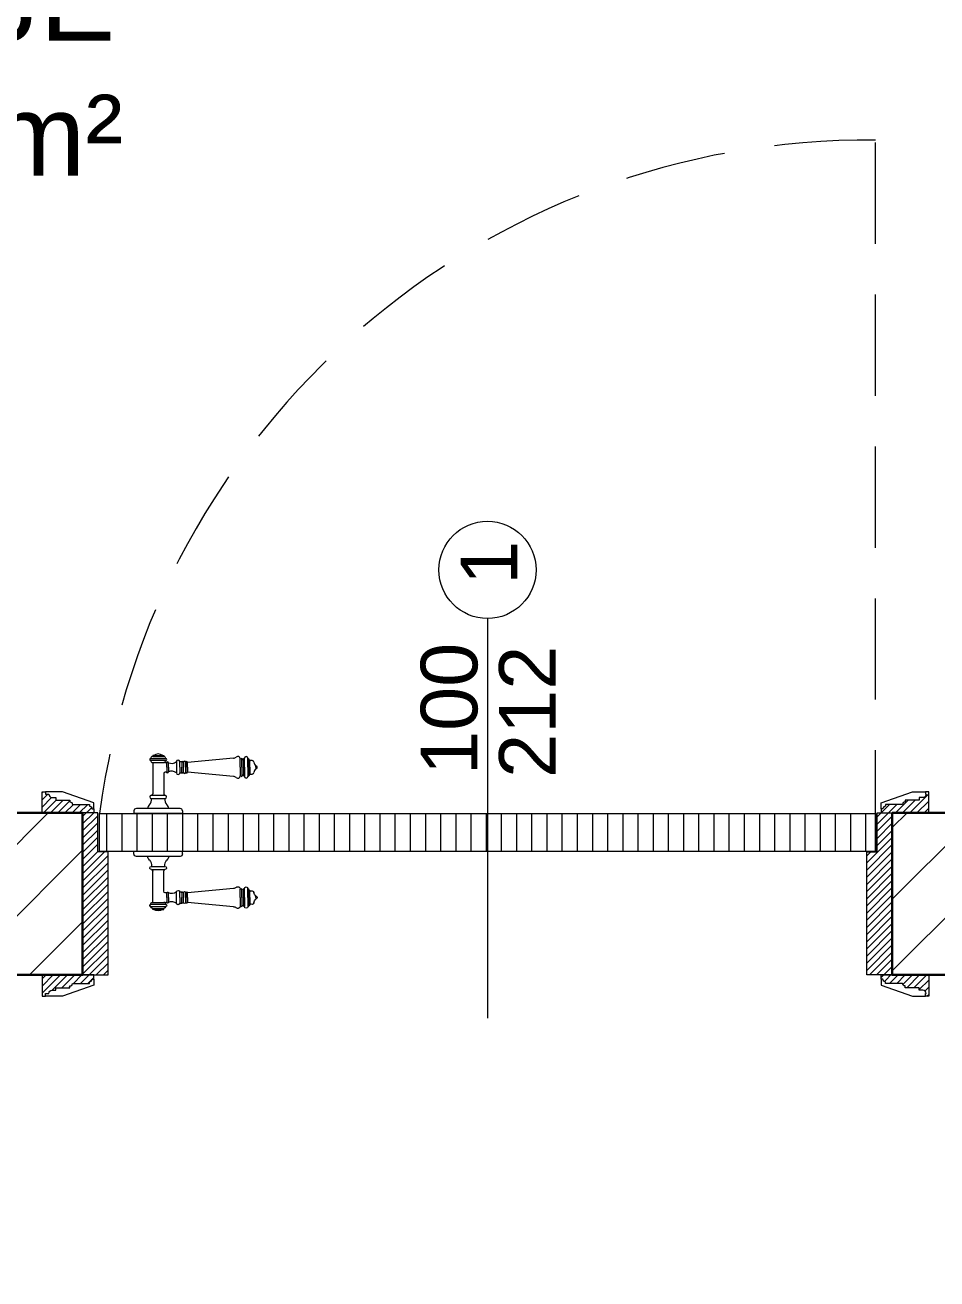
# Model space of a CAD drawing. Header units: centimetres. Extents: x 92587 to 105438, y -55119 to -48334.
# Drawn here: x 95732 to 95844.6, y -52669.9 to -52515.1 of the extents above; entities that cross this region are included whole.
import ezdxf

# ---------------------------------------------------------------- set-up
doc = ezdxf.new("R2010")
doc.units = ezdxf.units.CM
doc.header["$LTSCALE"] = 50
doc.header["$MEASUREMENT"] = 0
doc.linetypes.add('CACHE', pattern=[0.375, 0.25, -0.125])
doc.layers.get('0').update_dxf_attribs({"color": 8})
doc.layers.add('DEMOL', color=7, linetype='Continuous', lineweight=60, true_color=0xa87e00)
for name, color, linetype, lineweight in [('door', 44, 'Continuous', 5), ('MACONNERIE COUPE', 7, 'Continuous', 30), ('MACONNERIE HACHURE', 253, 'Continuous', 13)]:
    doc.layers.add(name, color=color, linetype=linetype, lineweight=lineweight)
doc.styles.add('GENERATED_STYLE_1', font='arial.ttf')
doc.styles.add('RS_TEXT_1.50', font='arial.ttf', dxfattribs={"height": 12.5})

# ---------------------------------------------------------------- blocks, each defined once
blk = doc.blocks.new('door900')
at = {"color": 0}
for p, q in [((-9.285499723176144, 67.71276434045467), (9.285499723176144, 67.71276434045467)), ((9.285499723176144, 65.21276434045467), (-9.285499723176144, 65.21276434045467)), ((-6.785499723181601, 71.4627643404474), (-6.785499723177054, 70.21276434045285)), ((-5.535499723177054, 71.46276434045285), (-6.785499723181601, 71.4627643404474)), ((-6.785499723177054, 70.21276434045285), (6.785499723176144, 70.21276434045285)), ((-6.785499723177054, 62.71276434045649), (-6.785499723181601, 24.02241026324737)), ((-6.785499723177054, 62.71276434045649), (6.785499723176144, 62.71276434045649)), ((-5.535499723177054, 71.46276434045285), (5.535499723177054, 71.46276434045285)), ((5.535499723177054, 71.46276434045285), (6.785499723171597, 71.4627643404474)), ((6.785499723171597, 71.4627643404474), (6.785499723176144, 70.21276434045285)), ((8.736337378351891, 62.71276434045103), (6.785499723176144, 62.71276434045649)), ((10.53549972317978, 56.82437206168834), (10.53549972316978, 62.54915016591258)), ((12.73509367235602, 56.82437206168288), (12.73509367235602, 62.54915015437291)), ((22.50000000000728, 63.82744621770325), (22.50000000000273, 49.82129790567888)), ((26.50000000000273, 56.82437206168288), (26.50000000000273, 63.8274462176978)), ((26.50000000000273, 63.8274462176978), (29.08375511653867, 63.82744621770325)), ((26.50000000000273, 63.8274462176978), (29.08375511653867, 63.82744621770325)), ((29.08375511653867, 63.82744621770325), (29.08375511653867, 62.8005675992199)), ((29.08375511653412, 62.80054264028513), (29.08375511652866, 56.82437206167833)), ((31.13751235350628, 62.8005675992199), (31.13751235349628, 56.82437206167833)), ((34.13751235349355, 56.82437206168288), (34.13751235349355, 62.80056759921536)), ((34.13751235349355, 62.80056759921536), (34.13751235349355, 56.82437206168288)), ((92.83399291284786, 68.11265004267989), (36.19126959046116, 62.80056759921536)), ((36.19126959046207, 56.82437206168288), (36.19126959046116, 62.80056759921536)), ((101.2130467468287, 67.32395984730283), (103.2130467468187, 67.97362984738811)), ((101.2130467468232, 56.82437206167833), (101.2130467468287, 67.32395984730283)), ((103.2130467468187, 67.97362984738811), (103.2130467468187, 67.74015826514551)), ((103.2130467468296, 56.82437206168834), (103.2130467468187, 67.97362984738811)), ((106.5262847616641, 67.97362984738811), (105.4738921911639, 67.32146131955597)), ((105.4738921911685, 56.82437206168288), (105.4738921911639, 67.32146131955597)), ((106.526284761675, 56.82437206168834), (106.5262847616641, 67.97362984738811)), ((110.7262847616867, 67.97362984739812), (111.7786773322086, 67.32146131956688)), ((110.7262847616767, 56.82437206167833), (110.7262847616867, 67.97362984739812)), ((111.7786773322032, 56.82437206168288), (111.7786773322086, 67.32146131956688)), ((111.7786773322086, 66.15403410790532), (113.278677332205, 66.15403410789986)), ((113.2786773322096, 56.82437206168834), (113.278677332205, 66.15403410789986)), ((6.785499723145222, 49.08812644161208), (6.785499723150679, 24.022410272446)), ((8.736337378351891, 50.93597978290563), (8.652516908218786, 50.93597978291109)), ((10.53549972317978, 56.82437206168834), (10.53549972316978, 51.09959395744409)), ((12.73509367235602, 56.82437206168288), (12.73509367235056, 51.09959396899831)), ((26.50000000000273, 56.82437206168288), (26.50000000000273, 49.82129790566796)), ((26.50000000000273, 49.82129790566796), (29.08375511653867, 49.82129790567342)), ((26.50000000000273, 49.82129790566796), (29.08375511653867, 49.82129790567342)), ((29.08375511653867, 50.84822637988691), (29.08375511652866, 56.82437206167833)), ((29.08375511653867, 50.84817652415768), (29.08375511653867, 49.82129790567342)), ((29.08375511653867, 49.82129790567342), (29.08375511653867, 49.82129790567342)), ((31.13751235350628, 50.84817652415768), (31.13751235349628, 56.82437206167833)), ((34.13751235349355, 50.84817652415222), (34.13751235349355, 56.82437206168288)), ((34.13751235349355, 56.82437206168288), (34.13751235349355, 50.84817652415222)), ((36.19126959046207, 56.82437206168288), (36.19126959046207, 50.84817652415222)), ((92.83399291284786, 45.53609408068587), (36.19126959046207, 50.84817652415222)), ((101.2130467468232, 56.82437206167833), (101.2130467468241, 46.32478427606839)), ((103.2130467468296, 56.82437206168834), (103.2130467468296, 46.27179018377865)), ((105.4738921911685, 56.82437206168288), (105.4738921911739, 46.32728280380979)), ((106.526284761675, 56.82437206168834), (106.5262847616641, 45.67511427596855)), ((110.7262847616767, 56.82437206167833), (110.7262847616867, 45.67511427597856)), ((111.7786773322032, 56.82437206168288), (111.7786773321977, 46.3272828038007)), ((111.7786773321977, 47.49471001546044), (113.278677332205, 47.4947100154659)), ((113.2786773322096, 56.82437206168834), (113.278677332205, 47.4947100154659)), ((120.5213133279221, 56.82437206168834), (120.5213133279176, 58.61525340795743)), ((120.5213133279221, 56.82437206168834), (120.5213133279176, 55.03349071541015)), ((101.2130467468241, 46.32478427606839), (103.2130467468187, 45.67511427596855)), ((103.2130467468241, 45.90858585822571), (103.2130467468187, 45.67511427596855)), ((106.5262847616641, 45.67511427596855), (105.4738921911639, 46.3272828038007)), ((110.7262847616867, 45.67511427597856), (111.7786773321977, 46.3272828038007)), ((-8.347589395106297, 22.32241484753104), (8.347589395120849, 22.32241484753649)), ((-8.34758939510084, 18.32241484753649), (8.347589395116302, 18.32241484753104)), ((-30.00000000001, 2.999999999992724), (-30, 0)), ((30, 0), (-30, 0)), ((27.00000000000728, 5.999999999996362), (-27.00000000000273, 5.999999999990905)), ((30, 3.000000000003638), (30, 0))]:
    blk.add_line(p, q, dxfattribs=at)
for centre, radius, start, end in [((-9.285499723181601, 66.46276434044921), 1.25, 89.99999999978505, 269.999999999785), ((-6.780470553868327, 67.70773517114685), 2.505034217662288, 90.11502851643604, 179.8849714834727), ((-6.78047055387924, 65.2177935097634), 2.505034217662288, 180.1150285164751, 269.8849714836356), ((-5.456968210637569e-12, 64.00637802466008), 9.286520019667458, 53.41040895575896, 126.5895910440119), ((6.78047055387924, 67.70773517114685), 2.505034217662288, 0.1150285164751444, 89.8849714836356), ((6.780470553868327, 65.2177935097634), 2.505034217662288, 270.115028516436, 359.8849714834727), ((8.635037403286333, 64.85851658830143), 2.148142079592287, 272.7029005254295, 297.6142481870546), ((9.285499723170688, 66.46276434045012), 1.25, 269.999999999785, 89.99999999978505), ((9.97577731706042, 62.51285914865912), 0.5608976825121981, 3.709724643179862, 127.9634190973393), ((11.63529669775016, 62.54894713004069), 1.099796993323537, 0.01057695158339848, 179.9894230482082), ((16.66680270235247, 70.45103467341323), 8.825990864717637, 243.5466239786049, 311.3694125343657), ((24.49999999999181, 63.68243879618421), 2.00524989771637, 4.146900324439023, 175.8530996751424), ((30.11063373501747, 62.80056759920444), 1.026878618482442, 2.605510395054913e-10, 180.0013926094545), ((32.63751235349264, 62.80056759920444), 1.476195537529748, 2.08440831604393e-10, 180.0000000002084), ((32.63751235349264, 62.80056759920444), 1.476195537529748, 1.563306237032948e-10, 2.08440831604393e-10), ((35.1643909719678, 62.80056759920444), 1.026878618482442, 2.605510395054913e-10, 180.0000000001563), ((93.11027009681675, 72.50099817818409), 4.397036324698803, 266.3975847269235, 315.6468331343461), ((98.32222912450288, 67.40540978926765), 2.891964837015649, 358.386095489135, 135.6468331343461), ((104.3486079428685, 67.55855610236722), 1.149990684957992, 170.9140341490689, 348.1019404226767), ((108.6262847616754, 67.97362984739266), 2.100000000000364, 2.605510395054913e-10, 180.0000000001563), ((115.4725163505027, 62.46684932231983), 2.84333672994199, 13.45677407025953, 140.4952640486832), ((127.8975216528715, 65.18161544661871), 9.87550300875637, 191.9991449855419, 221.6757422700475), ((8.694427143283065, 49.02651834437074), 1.909921321166609, 88.7426328451294, 178.151496427214), ((8.635037403281785, 48.79022753504978), 2.148142079592287, 62.38575181249673, 87.29709947475273), ((9.975777317054963, 51.13588497471392), 0.5608976825121981, 232.0365809029687, 356.2902753571334), ((11.63529669775562, 51.09979699332143), 1.099796993323537, 180.0105769515834, 359.9894230482082), ((16.66680270234701, 43.19770944994889), 8.825990864716415, 48.63058746577654, 116.4533760212786), ((24.49999999999272, 49.96630532717245), 2.005249897716403, 184.146900324439, 355.8530996751423), ((30.11063373502748, 50.84817652415222), 1.026878618482442, 179.9972182470965, 1.563306237032948e-10), ((32.63751235349173, 50.84817652414222), 1.476195537529748, 180.0000000002084, 2.08440831604393e-10), ((35.16439097197781, 50.84817652415222), 1.026878618482442, 180.0000000002605, 1.563306237032948e-10), ((104.3486079428585, 46.09018802098035), 1.149990684957992, 11.89805957753534, 189.0859658506142), ((115.4725163505072, 51.18189480104229), 2.84333672994199, 219.5047359509873, 346.5432259293108), ((127.897521652877, 48.46712867674432), 9.87550300875637, 138.3242577299524, 168.0008550146164), ((120.5213133279121, 56.82437206167924), 1.790881346270908, 2.08440831604393e-10, 89.99999999978505), ((120.5213133279121, 56.82437206167924), 1.790881346270908, 269.999999999785, 2.08440831604393e-10), ((93.11027009681129, 41.14774594518803), 4.397036324698803, 44.35316686586579, 93.60241527341134), ((98.32222912449743, 46.24333433410538), 2.891964837015649, 224.3531668658658, 1.613904511125605), ((108.6262847616699, 45.67511427597856), 2.100000000000364, 180.0000000002605, 1.563306237032948e-10), ((-16.56700278083463, 16.56475492574646), 8.405243887357722, 314.3689481486097, 12.07047553649747), ((-8.347589395116302, 20.32241484752649), 2, 89.99999999978505, 269.999999999785), ((-8.49866074786405, 24.02891431885291), 1.713173371042532, 275.0590375105622, 359.7824762931518), ((8.498660747859503, 24.02891431884746), 1.713173371042532, 180.2175237064833, 264.9409624892886), ((16.56700278082462, 16.56475492575555), 8.405243887357722, 167.9295244636608, 225.6310518517308), ((8.347589395110845, 20.32241484753104), 2, 269.999999999785, 89.99999999978505), ((-26.99999999999727, 3.000000000003638), 3, 89.99999999978505, 180.0000000002084), ((-6.785499723181601, 6.000000000001819), 6, 130.5908474624641, 180.0000000002084), ((6.785499723170688, 6.000000000001819), 6, 2.08440831604393e-10, 49.40915253775632), ((26.99999999999181, 2.999999999989086), 3, 2.08440831604393e-10, 89.99999999978505)]:
    blk.add_arc(centre, radius, start, end, dxfattribs=at)

msp = doc.modelspace()

# ---------------------------------------------------------------- hatches: boundary and pattern name
at = {"layer": 'door'}
h = msp.add_hatch(dxfattribs=at)
h.set_pattern_fill('ANSI31', color=256, scale=5, angle=1080)
h.set_pattern_definition([(44.99999999999989, (-50897.23828943359, 2978.06667787191), (-0.4419417382415918, 0.4419417382415926), [])])
h.paths.add_polyline_path([(95739.11082921659, -52632.36231708078), (95742.25368635949, -52632.36231708078), (95742.25368612887, -52617.18134653789), (95740.99654327169, -52617.18134653789), (95740.99654327169, -52612.36229891885), (95739.11082898603, -52612.36229891885)])
edge = h.paths.add_edge_path()
edge.add_line((95735.35844789816, -52634.24803136649), (95735.77749551715, -52634.24803136649))
edge.add_line((95735.77749551715, -52634.24803136649), (95735.77749551715, -52633.93374565223))
edge.add_line((95735.77749551715, -52633.93374565223), (95737.5394002791, -52633.93374565223))
edge.add_line((95737.5394002791, -52633.93374565223), (95737.5394002791, -52633.72422184271))
edge.add_arc((95737.5394002791, -52633.40993612841), 0.3142857142956927, 270, 360)
edge.add_line((95737.8536859934, -52633.40993612841), (95739.9489240886, -52633.40993612841))
edge.add_line((95739.9489240886, -52633.40993612841), (95739.9489240886, -52633.20041231889))
edge.add_arc((95739.94892408862, -52632.88612660461), 0.3142857142811408, 269.9999999973471, 359.9999999973471)
edge.add_line((95740.2632098029, -52632.88612660462), (95740.47273361239, -52632.88612660462))
edge.add_line((95740.47273361239, -52632.88612660462), (95740.47273361239, -52632.36231708078))
edge.add_line((95740.47273361239, -52632.36231708078), (95734.11082406562, -52632.36231896275))
edge.add_line((95734.11082406562, -52632.36231896275), (95734.11082406562, -52634.9813665818))
edge.add_line((95734.11082406562, -52634.9813665818), (95734.52035266002, -52634.98136469983))
edge.add_line((95734.52035266002, -52634.98136469983), (95734.52035266002, -52634.66707898556))
edge.add_line((95734.52035266002, -52634.66707898556), (95734.93940027907, -52634.66707898556))
edge.add_arc((95735.35844789815, -52634.66707898558), 0.4190476190851768, 89.99999999801042, 179.9999999980104, ccw=False)
edge = h.paths.add_edge_path()
edge.add_line((95735.35844781347, -52610.47658463314), (95735.77749543246, -52610.47658463314))
edge.add_line((95735.77749543246, -52610.47658463314), (95735.77749543246, -52610.7908703474))
edge.add_line((95735.77749543246, -52610.7908703474), (95737.53940019441, -52610.7908703474))
edge.add_line((95737.53940019441, -52610.7908703474), (95737.53940019441, -52611.00039415692))
edge.add_arc((95737.53940019441, -52611.31467987122), 0.3142857142956927, 0, 90, ccw=False)
edge.add_line((95737.8536859087, -52611.31467987122), (95739.94892400391, -52611.31467987122))
edge.add_line((95739.94892400391, -52611.31467987122), (95739.94892400391, -52611.52420368074))
edge.add_arc((95739.94892400393, -52611.83848939502), 0.3142857142811408, 2.65288235823391e-09, 90.00000000265288, ccw=False)
edge.add_line((95740.2632097182, -52611.83848939501), (95740.4727335277, -52611.83848939501))
edge.add_line((95740.4727335277, -52611.83848939501), (95740.4727335277, -52612.36229891885))
edge.add_line((95740.4727335277, -52612.36229891885), (95734.11082398093, -52612.36229703688))
edge.add_line((95734.11082398093, -52612.36229703688), (95734.11082398093, -52609.74324941783))
edge.add_line((95734.11082398093, -52609.74324941783), (95734.52035257533, -52609.7432512998))
edge.add_line((95734.52035257533, -52609.7432512998), (95734.52035257533, -52610.05753701407))
edge.add_line((95734.52035257533, -52610.05753701407), (95734.93940019437, -52610.05753701407))
edge.add_arc((95735.35844781346, -52610.05753701405), 0.4190476190851768, 180.0000000019896, 270.0000000019896)
h = msp.add_hatch(dxfattribs=at)
h.set_pattern_fill('ANSI31', color=256, scale=5, angle=1080)
h.set_pattern_definition([(44.99999999999989, (-50889.23828955495, 2978.066676679817), (-0.4419417382415918, 0.4419417382415926), [])])
edge = h.paths.add_edge_path()
edge.add_line((95842.86320987524, -52634.24802422206), (95842.4441622562, -52634.24802422206))
edge.add_line((95842.4441622562, -52634.24802422206), (95842.4441622562, -52633.93373850779))
edge.add_line((95842.4441622562, -52633.93373850779), (95840.6822574943, -52633.93373850779))
edge.add_line((95840.6822574943, -52633.93373850779), (95840.6822574943, -52633.72421469827))
edge.add_arc((95840.6822574943, -52633.40992898397), 0.3142857142956927, 180, 270, ccw=False)
edge.add_line((95840.36797178001, -52633.40992898397), (95838.27273368475, -52633.40992898397))
edge.add_line((95838.27273368475, -52633.40992898397), (95838.27273368475, -52633.20040517445))
edge.add_arc((95838.27273368473, -52632.88611946017), 0.3142857142811408, 180.0000000026529, 270.0000000026529, ccw=False)
edge.add_line((95837.95844797045, -52632.88611946019), (95837.74892416096, -52632.88611946019))
edge.add_line((95837.74892416096, -52632.88611946019), (95837.74892416096, -52632.36230993634))
edge.add_line((95837.74892416096, -52632.36230993634), (95843.61083370779, -52632.36231181831))
edge.add_line((95843.61083370779, -52632.36231181831), (95843.61083370779, -52634.98135943736))
edge.add_line((95843.61083370779, -52634.98135943736), (95843.20130511333, -52634.98135755539))
edge.add_line((95843.20130511333, -52634.98135755539), (95843.20130511333, -52634.66707184113))
edge.add_line((95843.20130511333, -52634.66707184113), (95843.28225749428, -52634.66707184113))
edge.add_arc((95842.86320987523, -52634.66707184111), 0.419047619056073, 359.9999999980104, 449.9999999980103)
h.paths.add_polyline_path([(95839.11082906876, -52632.36230993634), (95835.96797192591, -52632.36230993634), (95835.96797163121, -52617.18134772998), (95837.22511448839, -52617.18134772998), (95837.22511448839, -52612.36230011094), (95839.11082877411, -52612.36230011094)])
edge = h.paths.add_edge_path()
edge.add_line((95842.86320972646, -52610.47658582523), (95842.44416210742, -52610.47658582523))
edge.add_line((95842.44416210742, -52610.47658582523), (95842.44416210742, -52610.7908715395))
edge.add_line((95842.44416210742, -52610.7908715395), (95840.68225734553, -52610.7908715395))
edge.add_line((95840.68225734553, -52610.7908715395), (95840.68225734553, -52611.00039534902))
edge.add_arc((95840.68225734553, -52611.31468106331), 0.3142857142956927, 90, 180)
edge.add_line((95840.36797163123, -52611.31468106331), (95838.27273353597, -52611.31468106331))
edge.add_line((95838.27273353597, -52611.31468106331), (95838.27273353597, -52611.52420487283))
edge.add_arc((95838.27273353595, -52611.83849058711), 0.3142857142811408, 89.99999999734712, 179.9999999973471)
edge.add_line((95837.95844782167, -52611.8384905871), (95837.74892401218, -52611.8384905871))
edge.add_line((95837.74892401218, -52611.8384905871), (95837.74892401218, -52612.36230011094))
edge.add_line((95837.74892401218, -52612.36230011094), (95843.61083355901, -52612.36229822897))
edge.add_line((95843.61083355901, -52612.36229822897), (95843.61083355901, -52609.74325060992))
edge.add_line((95843.61083355901, -52609.74325060992), (95843.20130496455, -52609.74325249189))
edge.add_line((95843.20130496455, -52609.74325249189), (95843.20130496455, -52610.05753820616))
edge.add_line((95843.20130496455, -52610.05753820616), (95843.2822573455, -52610.05753820616))
edge.add_arc((95842.86320972645, -52610.05753820617), 0.419047619056073, -89.99999999801031, 1.9895765035471413e-09, ccw=False)
h = msp.add_hatch(dxfattribs=at)
h.set_pattern_fill('ANSI31', color=256, scale=15, angle=584.9999999999999)
h.set_pattern_definition([(270, (142611.4767827342, 47025.49911820477), (1.875, -1.358785974253029e-15), [])])
h.paths.add_polyline_path([(95837.01559067884, -52617.12896677761), (95741.20606686104, -52617.12896558551), (95741.20606686104, -52612.41467987122), (95837.01559067884, -52612.41468106332)])
at = {"layer": 'MACONNERIE HACHURE'}
h = msp.add_hatch(dxfattribs=at)
h.set_pattern_fill('ANSI31', color=256, scale=50, style=0)
h.set_pattern_definition([(45, (845.9107958080422, 6550.741707097972), (-4.419417382415921, 4.419417382415922), [])])
h.paths.add_polyline_path([(96464.1108184245, -53567.36231071482), (96464.1108184245, -53736.36231078776), (96392.11081842448, -53736.36231078776), (96392.11081842448, -53757.36231078776), (96414.1108184245, -53757.36231078776), (96414.1108184245, -53762.36231078776), (96234.1108184245, -53762.36231078776), (96234.1108184245, -53750.36231078776), (96284.1108184245, -53750.36231078776), (96284.11081842451, -53577.36231078775), (96306.11081753043, -53577.36231078776), (96306.11081872252, -53589.36231029106), (96296.11081842451, -53589.36231078776), (96296.11081842451, -53750.36231078776), (96387.11081842448, -53750.36231078776), (96387.11081842448, -53731.36231078776), (96444.1108184245, -53731.36231078776), (96444.1108184245, -53589.36231078776), (96388.11081590933, -53589.36230837926), (96388.11081710142, -53577.36231076345), (96452.1108183941, -53577.36231078776), (96452.11081845488, -53567.36231071482)])
h.paths.add_polyline_path([(95894.27748509118, -52902.36231078776), (95944.1108184245, -52902.36231078776), (95944.1108184245, -52942.36231078776), (95894.27748509118, -52942.36231078776)])
h.paths.add_polyline_path([(95734.1108184245, -52902.36231078776), (95774.1108184245, -52902.36231078776), (95774.1108184245, -52942.36231078776), (95734.1108184245, -52942.36231078776)])
h.paths.add_polyline_path([(95874.1108184245, -52547.36223250415), (95964.1108184245, -52547.36223250415), (95964.1108184245, -52607.36231078776), (96117.1108184244, -52607.36231078776), (96117.1108184244, -52547.36231078776), (96129.1108184244, -52547.36231078776), (96129.11081842451, -52667.36229671299), (96109.11081842451, -52667.36229492485), (96109.11081526229, -52632.3623097463), (95944.110817853, -52632.36231078776), (95944.11081842438, -52583.36237173482), (95874.11074163252, -52583.36237173482), (95874.11074163254, -52632.36229827082), (95839.11082877411, -52632.36229827082), (95839.11082877411, -52612.36229827082), (95849.11081842451, -52612.36229827082), (95849.11081842451, -52562.36231078776), (95874.11081663254, -52562.36217323124), (95874.11074163252, -52578.36223250415), (95944.11081813875, -52578.36223250415), (95944.1108184245, -52552.36223250415), (95874.11074163252, -52552.36223250415)])
h.paths.add_polyline_path([(96444.1108184245, -54162.36231078776), (96344.1108184245, -54162.36231078776), (96344.1108184245, -54187.36231078776), (96444.1108184245, -54187.36231078776)])
h.paths.add_polyline_path([(96679.1108184245, -52154.25081786996), (96704.1108184245, -52154.25081786996), (96704.1108184245, -52107.36230542338), (96679.1108184245, -52107.36230542338)])
h.paths.add_polyline_path([(96679.1108184245, -54052.36237970876), (96704.1108184245, -54052.36237970876), (96704.1108184245, -54072.36230542333), (96679.1108184245, -54072.36230542333)])
h.paths.add_polyline_path([(95996.6108184245, -52902.36231078776), (95979.1108184245, -52902.36231078776), (95979.1108184245, -52922.36231078775), (95996.6108184245, -52922.36231078775)])
h.paths.add_polyline_path([(96319.11081757036, -52789.36230747211), (96329.11081807036, -52789.36230897236), (96329.1108189245, -52777.36229575206), (96289.11081909505, -52777.36229559567), (96289.11081909505, -52789.36230933269), (96299.1108184245, -52789.36231045524), (96299.1108184245, -53107.36231078776), (96129.11081842451, -53107.36231078776), (96129.1108184245, -52789.36231168159), (96207.12270427152, -52789.36231742282), (96207.12270427152, -52777.36230312453), (96129.1108184245, -52777.36229604219), (96129.11082545051, -52767.36229730904), (96109.11081275163, -52767.36229432881), (96109.1108152624, -52902.36231078776), (96096.6108184245, -52902.36231078776), (96096.6108184245, -52922.36231078776), (96109.1108184245, -52922.36231078776), (96109.1108184245, -53137.36231078776), (96130.1108184245, -53137.36231078776), (96130.1108184245, -53467.36233716884), (96228.1227037155, -53467.36232824683), (96228.1227037155, -53455.36230711879), (96150.1108184245, -53455.36231469971), (96150.11081842451, -53137.36231078776), (96320.1108184245, -53137.36231078776), (96320.1108184245, -53455.36231478311), (96310.1108184245, -53455.36230679242), (96310.11081708339, -53467.36233258634), (96350.1108184245, -53467.36233258634), (96350.1108184245, -53455.36231078776), (96340.1108184245, -53455.36231078776), (96340.1108184245, -53137.36231078776), (96679.1108181922, -53137.36231078776), (96679.11081865679, -53182.36230810554), (96704.1108173639, -53182.36231078776), (96704.1108194851, -53132.36231078776), (96814.1108102376, -53132.36230520144), (96814.11081187996, -53112.3623110097), (96704.1108194851, -53112.36231287071), (96704.1108173639, -53062.36231346997), (96679.11081865679, -53062.36231346997), (96679.1108181922, -53107.36231078776), (96319.1108184245, -53107.36231078776)])
h.paths.add_polyline_path([(96487.1108184245, -53762.36231078776), (96487.1108184245, -53742.36231078775), (96789.11081105878, -53742.36231078775), (96789.11081105878, -53677.36230321633), (96814.11081105878, -53677.36230321633), (96814.11081105878, -53767.36231078776), (96704.1108184245, -53767.36231078776), (96704.1108184245, -53782.36237970876), (96679.1108184245, -53782.36237970876), (96679.1108184245, -53762.36231078776)])
h.paths.add_polyline_path([(96044.11078714713, -53859.36231078775), (96019.11081842452, -53859.36231078776), (96019.1108184245, -53581.36231078775), (95967.1108184245, -53581.36231078776), (95967.11081936548, -53559.36231086383), (95979.11081936548, -53559.3623105658), (95979.1108184245, -53569.36231078459), (96104.1108184245, -53569.36231078459), (96104.1108184245, -53581.36231078459), (96044.11066484055, -53581.36231078459)])
h.paths.add_polyline_path([(96019.11081842452, -53932.36231078929), (96019.11081842452, -53952.36231078775), (95969.1108184245, -53952.36231078776), (95969.1108184245, -54072.36231078778), (95944.11081842451, -54072.36231078778), (95944.11081842451, -53957.36231029748), (95926.61081838697, -53957.36231029747), (95926.61081907593, -53932.36231093676)])
h.paths.add_polyline_path([(96679.1108184245, -54122.36231168185), (96679.1108184245, -54162.36231078776), (96624.1108184245, -54162.36231078776), (96624.1108184245, -54187.36231078775), (96704.1108184245, -54187.3622982708), (96704.1108184245, -54122.3622991649)])
h.paths.add_polyline_path([(96104.11066484031, -54162.36231078776), (96164.11089491694, -54162.36231078776), (96164.11089491694, -54187.36231078775), (96079.11064606022, -54187.36231078775), (96079.11062728013, -54122.36231078779), (96079.11083253716, -54122.36231078779), (96079.11083253716, -54072.36231346999), (96104.11066484022, -54072.36230810557)])
h.paths.add_polyline_path([(96679.11081796791, -52482.36231078776), (96679.11081888109, -52424.25081786996), (96704.11081842451, -52424.25081484011), (96704.1108184245, -52477.36231078776), (96814.11081105881, -52477.36231078776), (96814.11081105878, -52567.36238608568), (96789.11081800825, -52567.36238847475), (96789.11081800825, -52502.36231078775), (96456.11081990358, -52502.36231078775), (96456.11081990358, -52675.36231064811), (96444.11082035267, -52675.36231064811), (96444.11081970947, -52667.36231078776), (96388.11081590933, -52667.36231197986), (96388.11081590933, -52655.36231078776), (96444.11082035267, -52655.36231078776), (96444.11082035268, -52507.36231078776), (96296.11081842451, -52507.36231078776), (96296.11081842451, -52655.36231213162), (96306.11081872252, -52655.36231213162), (96306.11081872252, -52667.36231213162), (96284.11081842451, -52667.36231213162), (96284.11081842451, -52494.36231078776), (96234.24458535016, -52494.36231078776), (96234.24458535016, -52482.36231078776)])
h.paths.add_polyline_path([(96444.11081867531, -52809.36231078778), (96444.11081867531, -52789.36230933269), (96421.1108160278, -52789.36229800034), (96421.1108160278, -52777.36228426332), (96444.11081990358, -52777.36229559567), (96444.11081843908, -52767.36231212887), (96456.1108195688, -52767.36230944666), (96456.11081999794, -52797.36231078778), (96679.1108184245, -52797.36231078778), (96679.11081842451, -52809.36231078778)], flags=17)
h.paths.add_polyline_path([(96464.11117608487, -53447.36233258634), (96679.11081760493, -53447.36233258634), (96679.11081924406, -53435.36231078776), (96452.1108184245, -53435.36231078776), (96452.1108184245, -53455.362308572), (96442.1108199036, -53455.362308572), (96442.1108199036, -53467.36233258634), (96452.11117756397, -53467.36233258634), (96452.1108184245, -53475.36231318447), (96464.1108184245, -53475.36231318447)])
h.paths.add_polyline_path([(95879.11060595082, -53447.36233717074), (95879.1110308982, -53459.36233717072), (95967.11081665871, -53459.36233946292), (95967.11081665871, -53467.36231318445), (95979.1108184245, -53467.36231318445), (95979.1108184245, -53447.36233717074)])
h.paths.add_polyline_path([(96789.1108184245, -52797.36229581892), (96814.11081105878, -52797.36229581892), (96814.11081105878, -52747.36238728021), (96789.1108184245, -52747.36238728021)])
h.paths.add_polyline_path([(96789.11081105878, -53447.36234755519), (96814.1108184245, -53447.36234755519), (96814.11081842448, -53497.36230321633), (96789.11081119954, -53497.36230321633)])
h.paths.add_polyline_path([(96679.1108184245, -52847.36229581892), (96704.1108184245, -52847.36229581892), (96704.1108184245, -52902.25092030822), (96679.1108184245, -52902.25092030822)], flags=17)
h.paths.add_polyline_path([(96679.1108184245, -53397.36233258634), (96704.1108184245, -53397.36233258634), (96704.1108184245, -53342.47373123419), (96679.1108184245, -53342.47373123419)], flags=17)
h.paths.add_polyline_path([(95533.94415175781, -52902.36231078776), (95484.1108184245, -52902.36231078776), (95484.1108184245, -52942.36231078776), (95533.94415175781, -52942.36231078776)])
h.paths.add_polyline_path([(95694.1108184245, -52902.36231078776), (95654.1108184245, -52902.36231078776), (95654.1108184245, -52942.36231078776), (95694.1108184245, -52942.36231078776)])
h.paths.add_polyline_path([(95849.1108184245, -52082.36231078778), (95829.11081797746, -52082.36231078778), (95829.11081797746, -52057.36231078776), (95849.1108184245, -52057.36231078776)])
h.paths.add_polyline_path([(96164.11064509164, -52082.36231696499), (96164.11064702879, -52057.36231702253), (95984.1108184245, -52057.36230715393), (95984.1108184245, -52082.36230721149)])
h.paths.add_polyline_path([(95554.1108184245, -52547.36223250415), (95464.1108184245, -52547.36223250415), (95464.1108184245, -52607.36231078776), (95311.1108184246, -52607.36231078776), (95311.1108184246, -52547.36231078776), (95299.1108184246, -52547.36231078776), (95299.11081842448, -52667.36229671299), (95319.11081842448, -52667.36229492485), (95319.1108215867, -52632.3623097463), (95484.11081899599, -52632.36231078776), (95484.11081842461, -52583.36237173482), (95554.1108184245, -52583.36237173482), (95554.11089521645, -52632.36229827082), (95739.11082877411, -52632.36229827082), (95739.11082877411, -52612.36229827082), (95579.11081842448, -52612.36229827082), (95579.11081842448, -52562.36231078776), (95554.11074521644, -52562.36217323154), (95554.1108184245, -52578.36223250415), (95484.11081842455, -52578.36223250415), (95484.1108184245, -52552.36223250415), (95554.11089521646, -52552.36223250415)])
h.paths.add_polyline_path([(94984.1108184245, -54162.36231078776), (95084.1108184245, -54162.36231078776), (95084.1108184245, -54187.36231078776), (94984.1108184245, -54187.36231078776)])
h.paths.add_polyline_path([(94749.1108184245, -52154.25081786996), (94724.1108184245, -52154.25081786996), (94724.1108184245, -52107.36230542338), (94749.1108184245, -52107.36230542338)])
h.paths.add_polyline_path([(94749.1108184245, -54052.36237970876), (94724.1108184245, -54052.36237970876), (94724.1108184245, -54072.36230542333), (94749.1108184245, -54072.36230542333)])
h.paths.add_polyline_path([(95431.6108184245, -52902.36231078776), (95449.1108184245, -52902.36231078776), (95449.1108184245, -52922.36231078775), (95431.6108184245, -52922.36231078775)])
h.paths.add_polyline_path([(95729.1108184245, -53932.36231078776), (95746.6108184245, -53932.36231078776), (95746.61081842448, -53957.36231064751), (95729.1108184245, -53957.36231064751), (95729.11081842448, -54122.36231078776), (95699.1108184245, -54122.36231078776), (95699.1108184245, -53957.36231078776), (95681.4994224011, -53957.36230989269), (95681.4994224011, -53932.36231078775), (95699.1108184245, -53932.36231078776), (95699.1108184245, -53459.36233208512), (95631.11081856108, -53459.36233205884), (95631.11081828791, -53447.36233717074), (95699.1108184245, -53447.36233717074), (95699.1108184245, -53272.36231078776), (95729.1108184245, -53272.36230125101), (95729.11081845626, -53447.36233749165), (95797.11123913957, -53447.36233684982), (95797.11039770943, -53459.36233208512), (95729.1108184245, -53459.36233208512)])
h.paths.add_polyline_path([(95109.11081927863, -52789.36230747211), (95099.11081877863, -52789.36230897236), (95099.11081792449, -52777.36229575206), (95139.11081775394, -52777.36229559567), (95139.11081775394, -52789.36230933269), (95129.1108184245, -52789.36231045524), (95129.1108184245, -53107.36231078776), (95299.11081842448, -53107.36231078776), (95299.1108184245, -52789.36231168159), (95221.09893257747, -52789.36231742282), (95221.09893257747, -52777.36230312453), (95299.1108184245, -52777.36229604219), (95299.11081139848, -52767.36229730904), (95319.11082409736, -52767.36229432881), (95319.1108215866, -52902.36231078776), (95331.6108184245, -52902.36231078776), (95331.6108184245, -52922.36231078776), (95319.1108184245, -52922.36231078776), (95319.1108184245, -53137.36231078776), (95298.1108184245, -53137.36231078776), (95298.1108184245, -53467.36233716884), (95200.09893313349, -53467.36231641546), (95200.09893313349, -53455.36229528741), (95278.1108184245, -53455.36231469971), (95278.11081842448, -53137.36231078776), (95108.1108184245, -53137.36231078776), (95108.1108184245, -53455.36231478311), (95118.1108184245, -53455.36230679242), (95118.1108197656, -53467.36233258634), (95078.1108184245, -53467.36233258634), (95078.1108184245, -53455.36231078776), (95088.1108184245, -53455.36231078776), (95088.1108184245, -53137.36231078776), (94749.11081865679, -53137.36231078776), (94749.1108181922, -53182.36230810554), (94724.1108194851, -53182.36231078776), (94724.1108173639, -53132.36231078776), (94614.11082661139, -53132.36230520144), (94614.11082496903, -53112.3623110097), (94724.1108173639, -53112.36231287071), (94724.1108194851, -53062.36231346997), (94749.1108181922, -53062.36231346997), (94749.11081865679, -53107.36231078776), (95109.1108184245, -53107.36231078776)])
h.paths.add_polyline_path([(94964.1108184245, -53736.36231078776), (95036.11081842451, -53736.36231078776), (95036.11081842451, -53757.36231078776), (95014.1108184245, -53757.36231078776), (95014.1108184245, -53762.36231078776), (95194.1108184245, -53762.36231078776), (95194.1108184245, -53750.36231078776), (95144.1108184245, -53750.36231078776), (95144.11081842448, -53577.36231078775), (95122.11081931856, -53577.36231078776), (95122.11081812647, -53589.36231029106), (95132.11081842448, -53589.36231078776), (95132.11081842448, -53750.36231078776), (95041.11081842451, -53750.36231078776), (95041.11081842451, -53731.36231078776), (94984.1108184245, -53731.36231078776), (94984.1108184245, -53589.36231078776), (95040.11082093966, -53589.36230837926), (95040.11081974757, -53577.36231076345), (94976.1108184549, -53577.36231078776), (94976.11081839411, -53567.36231071482), (94964.1108184245, -53567.36231071482)])
h.paths.add_polyline_path([(94941.1108184245, -53762.36231078776), (94941.1108184245, -53742.36231078775), (94639.1108184245, -53742.36231078775), (94639.1108184245, -53677.36230321633), (94614.11082579021, -53677.36230321633), (94614.11082579021, -53767.36231078776), (94724.1108184245, -53767.36231078776), (94724.1108184245, -53782.36237970876), (94749.1108184245, -53782.36237970876), (94749.1108184245, -53762.36231078776)])
h.paths.add_polyline_path([(95384.11084970186, -53859.36231078775), (95409.11081842447, -53859.36231078776), (95409.1108184245, -53581.36231078775), (95461.1108184245, -53581.36231078776), (95461.11081748351, -53559.36231086383), (95449.11081748351, -53559.3623105658), (95449.1108184245, -53569.36231078459), (95324.1108184245, -53569.36231078459), (95324.1108184245, -53581.36231078459), (95384.11097200844, -53581.36231078459)])
h.paths.add_polyline_path([(95409.11081842447, -53932.36231078929), (95409.11081842447, -53952.36231078775), (95459.1108184245, -53952.36231078776), (95459.1108184245, -54072.36231078778), (95484.11081842448, -54072.36231078778), (95484.11081842448, -53957.36231029748), (95501.61081885874, -53957.36231029747), (95501.61081816978, -53932.36231093676)])
h.paths.add_polyline_path([(94749.1108184245, -54122.36231168185), (94749.1108184245, -54162.36231078776), (94804.1108184245, -54162.36231078776), (94804.1108184245, -54187.36231078775), (94724.1108184245, -54187.3622982708), (94724.1108184245, -54122.3622991649)])
h.paths.add_polyline_path([(95324.11097200868, -54162.36231078776), (95264.11074193205, -54162.36231078776), (95264.11074193205, -54187.36231078775), (95349.11099078877, -54187.36231078775), (95349.11100956886, -54122.36231078779), (95349.11080431183, -54122.36231078779), (95349.11080431183, -54072.36231346999), (95324.11097200877, -54072.36230810557)])
h.paths.add_polyline_path([(96679.1108184245, -52082.36231078778), (96624.1108184245, -52082.36231078778), (96624.1108184245, -52057.36231078776), (96679.1108184245, -52057.36231078775)])
h.paths.add_polyline_path([(96444.11064412307, -52082.36231436406), (96444.11064606022, -52057.3623144216), (96344.11064509164, -52057.36230975487), (96344.11064509164, -52082.36230981242)])
h.paths.add_polyline_path([(95729.11081797746, -52082.36231078778), (95579.11081842448, -52082.36231078778), (95579.11081842448, -52057.36231078776), (95729.11081797746, -52057.36231078776)])
h.paths.add_polyline_path([(95444.11083069704, -52082.36231078778), (94749.11105462245, -52082.36231078778), (94749.11105462245, -52057.36231078776), (95444.11083069704, -52057.36231078776)])
h.paths.add_polyline_path([(94749.11081888108, -52482.36231078776), (94749.1108179679, -52424.25081786996), (94724.11081842448, -52424.25081484011), (94724.1108184245, -52477.36231078776), (94614.11082579018, -52477.36231078776), (94614.11082579021, -52567.36238608568), (94639.11081884074, -52567.36238847475), (94639.11081884074, -52502.36231078775), (94972.11081694541, -52502.36231078775), (94972.11081694541, -52675.36231064811), (94984.11081649632, -52675.36231064811), (94984.11081713952, -52667.36231078776), (95040.11082093966, -52667.36231197986), (95040.11082093966, -52655.36231078776), (94984.11081649632, -52655.36231078776), (94984.11081649631, -52507.36231078776), (95132.11081842448, -52507.36231078776), (95132.11081842448, -52655.36231213162), (95122.11081812647, -52655.36231213162), (95122.11081812647, -52667.36231213162), (95144.11081842448, -52667.36231213162), (95144.11081842448, -52494.36231078776), (95193.97705149883, -52494.36231078776), (95193.97705149883, -52482.36231078776)])
h.paths.add_polyline_path([(94984.11081817368, -52809.36231078778), (94984.11081817368, -52789.36230933269), (95007.1108208212, -52789.36229800034), (95007.1108208212, -52777.36228426332), (94984.11081694541, -52777.36229559567), (94984.11081840991, -52767.36231212887), (94972.11081728019, -52767.36230944666), (94972.11081685105, -52797.36231078778), (94749.1108184245, -52797.36231078778), (94749.11081842448, -52809.36231078778)], flags=17)
h.paths.add_polyline_path([(94964.11046076412, -53447.36233258634), (94749.11081924406, -53447.36233258634), (94749.11081760493, -53435.36231078776), (94976.1108184245, -53435.36231078776), (94976.1108184245, -53455.362308572), (94986.1108169454, -53455.362308572), (94986.1108169454, -53467.36233258634), (94976.11045928502, -53467.36233258634), (94976.1108184245, -53475.36231318447), (94964.1108184245, -53475.36231318447)])
h.paths.add_polyline_path([(95549.11103089817, -53447.36233717074), (95549.11060595079, -53459.36233717072), (95461.11082019028, -53459.36233946292), (95461.11082019028, -53467.36231318445), (95449.1108184245, -53467.36231318445), (95449.1108184245, -53447.36233717074)])
h.paths.add_polyline_path([(94639.1108184245, -52797.36229581892), (94614.11082579021, -52797.36229581892), (94614.11082579021, -52747.36238728021), (94639.1108184245, -52747.36238728021)])
h.paths.add_polyline_path([(94639.1108184245, -53447.36233258634), (94614.1108213712, -53447.36233258634), (94614.11082579021, -53497.36230321633), (94639.1108184245, -53497.36230321633)])
h.paths.add_polyline_path([(94749.1108184245, -52847.36229581892), (94724.1108184245, -52847.36229581892), (94724.1108184245, -52902.25092030822), (94749.1108184245, -52902.25092030822)], flags=17)
h.paths.add_polyline_path([(94749.1108184245, -53397.36233258634), (94724.1108184245, -53397.36233258634), (94724.1108184245, -53342.47373123419), (94749.1108184245, -53342.47373123419)], flags=17)

# ---------------------------------------------------------------- linework, layer by layer
at = {"layer": 'door', "linetype": 'CACHE'}
msp.add_line((95837.01559067884, -52617.12896677761), (95837.01559067884, -52529.31944521752), dxfattribs=at)
at = {"layer": 'door'}
msp.add_line((95789.11082838954, -52588.36747512832), (95789.11082838954, -52637.6864867944), dxfattribs=at)
for points in [[(95735.35844781347, -52610.47658463314), (95735.77749543246, -52610.47658463314), (95735.77749543246, -52610.7908703474), (95737.53940019441, -52610.7908703474), (95737.53940019441, -52611.00039415692, -0.414213562373095), (95737.8536859087, -52611.31467987122), (95739.94892400391, -52611.31467987122), (95739.94892400391, -52611.52420368074, -0.4142135623730909), (95740.2632097182, -52611.83848939501), (95740.4727335277, -52611.83848939501), (95740.4727335277, -52612.36229891885), (95734.11082398093, -52612.36229703688), (95734.11082398093, -52609.74324941783), (95734.52035257533, -52609.7432512998), (95734.52035257533, -52610.05753701407), (95734.93940019437, -52610.05753701407, 0.414213562373095), (95735.35844781347, -52610.47658463314)], [(95842.86320972646, -52610.47658582523), (95842.44416210742, -52610.47658582523), (95842.44416210742, -52610.7908715395), (95840.68225734553, -52610.7908715395), (95840.68225734553, -52611.00039534902, 0.414213562373095), (95840.36797163123, -52611.31468106331), (95838.27273353597, -52611.31468106331), (95838.27273353597, -52611.52420487283, 0.4142135623730909), (95837.95844782167, -52611.8384905871), (95837.74892401218, -52611.8384905871), (95837.74892401218, -52612.36230011094), (95843.61083355901, -52612.36229822897), (95843.61083355901, -52609.74325060992), (95843.20130496455, -52609.74325249189), (95843.20130496455, -52610.05753820616), (95843.2822573455, -52610.05753820616, -0.414213562373095), (95842.86320972646, -52610.47658582523)], [(95735.35844789816, -52634.24803136649), (95735.77749551715, -52634.24803136649), (95735.77749551715, -52633.93374565223), (95737.5394002791, -52633.93374565223), (95737.5394002791, -52633.72422184271, 0.414213562373095), (95737.8536859934, -52633.40993612841), (95739.9489240886, -52633.40993612841), (95739.9489240886, -52633.20041231889, 0.4142135623730909), (95740.2632098029, -52632.88612660462), (95740.47273361239, -52632.88612660462), (95740.47273361239, -52632.36231708078), (95734.11082406562, -52632.36231896275), (95734.11082406562, -52634.9813665818), (95734.52035266002, -52634.98136469983), (95734.52035266002, -52634.66707898556), (95734.93940027907, -52634.66707898556, -0.414213562373095), (95735.35844789816, -52634.24803136649)], [(95842.86320987524, -52634.24802422206), (95842.4441622562, -52634.24802422206), (95842.4441622562, -52633.93373850779), (95840.6822574943, -52633.93373850779), (95840.6822574943, -52633.72421469827, -0.414213562373095), (95840.36797178001, -52633.40992898397), (95838.27273368475, -52633.40992898397), (95838.27273368475, -52633.20040517445, -0.4142135623730909), (95837.95844797045, -52632.88611946019), (95837.74892416096, -52632.88611946019), (95837.74892416096, -52632.36230993634), (95843.61083370779, -52632.36231181831), (95843.61083370779, -52634.98135943736), (95843.20130511333, -52634.98135755539), (95843.20130511333, -52634.66707184113), (95843.28225749428, -52634.66707184113, 0.414213562373095), (95842.86320987524, -52634.24802422206)]]:
    msp.add_lwpolyline(points, format="xyb", dxfattribs=at)
for points in [[(95740.4727337479, -52611.83848939501), (95740.4727337479, -52611.1051560617), (95736.61559089074, -52609.7432512998), (95734.52035279553, -52609.74325141418)], [(95837.74892379198, -52611.8384905871), (95837.74892379198, -52611.10515725379), (95841.60606664914, -52609.74325249189), (95843.2013047444, -52609.74325260627)], [(95739.11082921659, -52632.36231708078), (95742.25368635949, -52632.36231708078), (95742.25368612887, -52617.18134653789), (95740.99654327169, -52617.18134653789), (95740.99654327169, -52612.36229891885), (95739.11082898603, -52612.36229891885), (95739.11082921659, -52632.36231708078)], [(95837.01559067884, -52617.12896677761), (95741.20606686104, -52617.12896558551), (95741.20606686104, -52612.41467987122), (95837.01559067884, -52612.41468106332), (95837.01559067884, -52617.12896677761)], [(95839.11082906876, -52632.36230993634), (95835.96797192591, -52632.36230993634), (95835.96797163121, -52617.18134772998), (95837.22511448839, -52617.18134772998), (95837.22511448839, -52612.36230011094), (95839.11082877411, -52612.36230011094), (95839.11082906876, -52632.36230993634)], [(95740.47273383259, -52632.88612660462), (95740.47273383259, -52633.61945993793), (95736.61559097543, -52634.98136469983), (95734.52035288022, -52634.98136458545)], [(95837.74892394076, -52632.88611946019), (95837.74892394076, -52633.61945279349), (95841.60606679792, -52634.98135755539), (95843.20130489318, -52634.98135744101)]]:
    msp.add_lwpolyline(points, dxfattribs=at)
msp.add_circle((95789.11082838954, -52582.36747512832), 6, dxfattribs=at)
at = {"layer": 'door', "linetype": 'CACHE'}
msp.add_arc((95836.05439488239, -52624.99340004481), 95.67878306942063, 89.42439287901122, 172.4455561024138, dxfattribs=at)
at = {"layer": 'MACONNERIE COUPE'}
for points in [[(95554.1108184245, -52547.36223250415), (95464.1108184245, -52547.36223250415), (95464.1108184245, -52607.36231078776), (95311.1108184246, -52607.36231078776), (95311.1108184246, -52547.36231078776), (95299.1108184246, -52547.36231078776), (95299.11081842448, -52667.36229671299), (95319.11081842448, -52667.36229492485), (95319.1108215867, -52632.3623097463), (95484.11081899599, -52632.36231078776), (95484.11081842461, -52583.36237173482), (95554.1108184245, -52583.36237173482), (95554.11089521645, -52632.36229827082), (95739.11082877411, -52632.36229827082), (95739.11082877411, -52612.36229827082), (95579.11081842448, -52612.36229827082), (95579.11081842448, -52562.36231078776), (95554.11074521644, -52562.36217323154), (95554.1108184245, -52578.36223250415), (95484.11081842455, -52578.36223250415), (95484.1108184245, -52552.36223250415), (95554.11089521646, -52552.36223250415)], [(95874.1108184245, -52547.36223250415), (95964.1108184245, -52547.36223250415), (95964.1108184245, -52607.36231078776), (96117.1108184244, -52607.36231078776), (96117.1108184244, -52547.36231078776), (96129.1108184244, -52547.36231078776), (96129.11081842451, -52667.36229671299), (96109.11081842451, -52667.36229492485), (96109.11081526229, -52632.3623097463), (95944.110817853, -52632.36231078776), (95944.11081842438, -52583.36237173482), (95874.11074163252, -52583.36237173482), (95874.11074163254, -52632.36229827082), (95839.11082877411, -52632.36229827082), (95839.11082877411, -52612.36229827082), (95849.11081842451, -52612.36229827082), (95849.11081842451, -52562.36231078776), (95874.11081663254, -52562.36217323124), (95874.11074163252, -52578.36223250415), (95944.11081813875, -52578.36223250415), (95944.1108184245, -52552.36223250415), (95874.11074163252, -52552.36223250415)]]:
    msp.add_lwpolyline(points, close=True, dxfattribs=at)

# ---------------------------------------------------------------- block references
at = {"layer": 'door', "xscale": 0.1, "yscale": 0.1, "zscale": 0.1}
msp.add_blockref('door900', (95748.44416205389, -52612.41467987122), dxfattribs=at)
at = {"layer": 'door', "xscale": -0.1, "yscale": 0.1, "zscale": 0.1, "rotation": 180}
msp.add_blockref('door900', (95748.44416205389, -52617.12896558551), dxfattribs=at)

# ---------------------------------------------------------------- texts
at = {"layer": 'DEMOL', "lineweight": -2, "insert": (95713.62524223143, -52520.43369332222), "char_height": 10, "width": 93.92925906184142, "attachment_point": 5, "style": 'RS_TEXT_1.50'}
msp.add_mtext('P.HYRJE\\PS=4.37m²', dxfattribs=at)
at = {"layer": 'door', "char_height": 7, "style": 'GENERATED_STYLE_1'}
for s, insert, attachment_point, rotation in [('\\A1;\\pxql,t0;1', (95785.77865121623, -52584.20512796968), 1, 90.00000000000007), ('\\A1;\\pxql,t0;100', (95787.96241189583, -52607.67274768165), 7, 89.99999999999999), ('\\A1;\\pxql,t0;212', (95797.54088421346, -52608.0374300612), 7, 89.99999999999994)]:
    msp.add_mtext(s, dxfattribs=dict(at, insert=insert, attachment_point=attachment_point, rotation=rotation))

doc.saveas('drawing.dxf')
